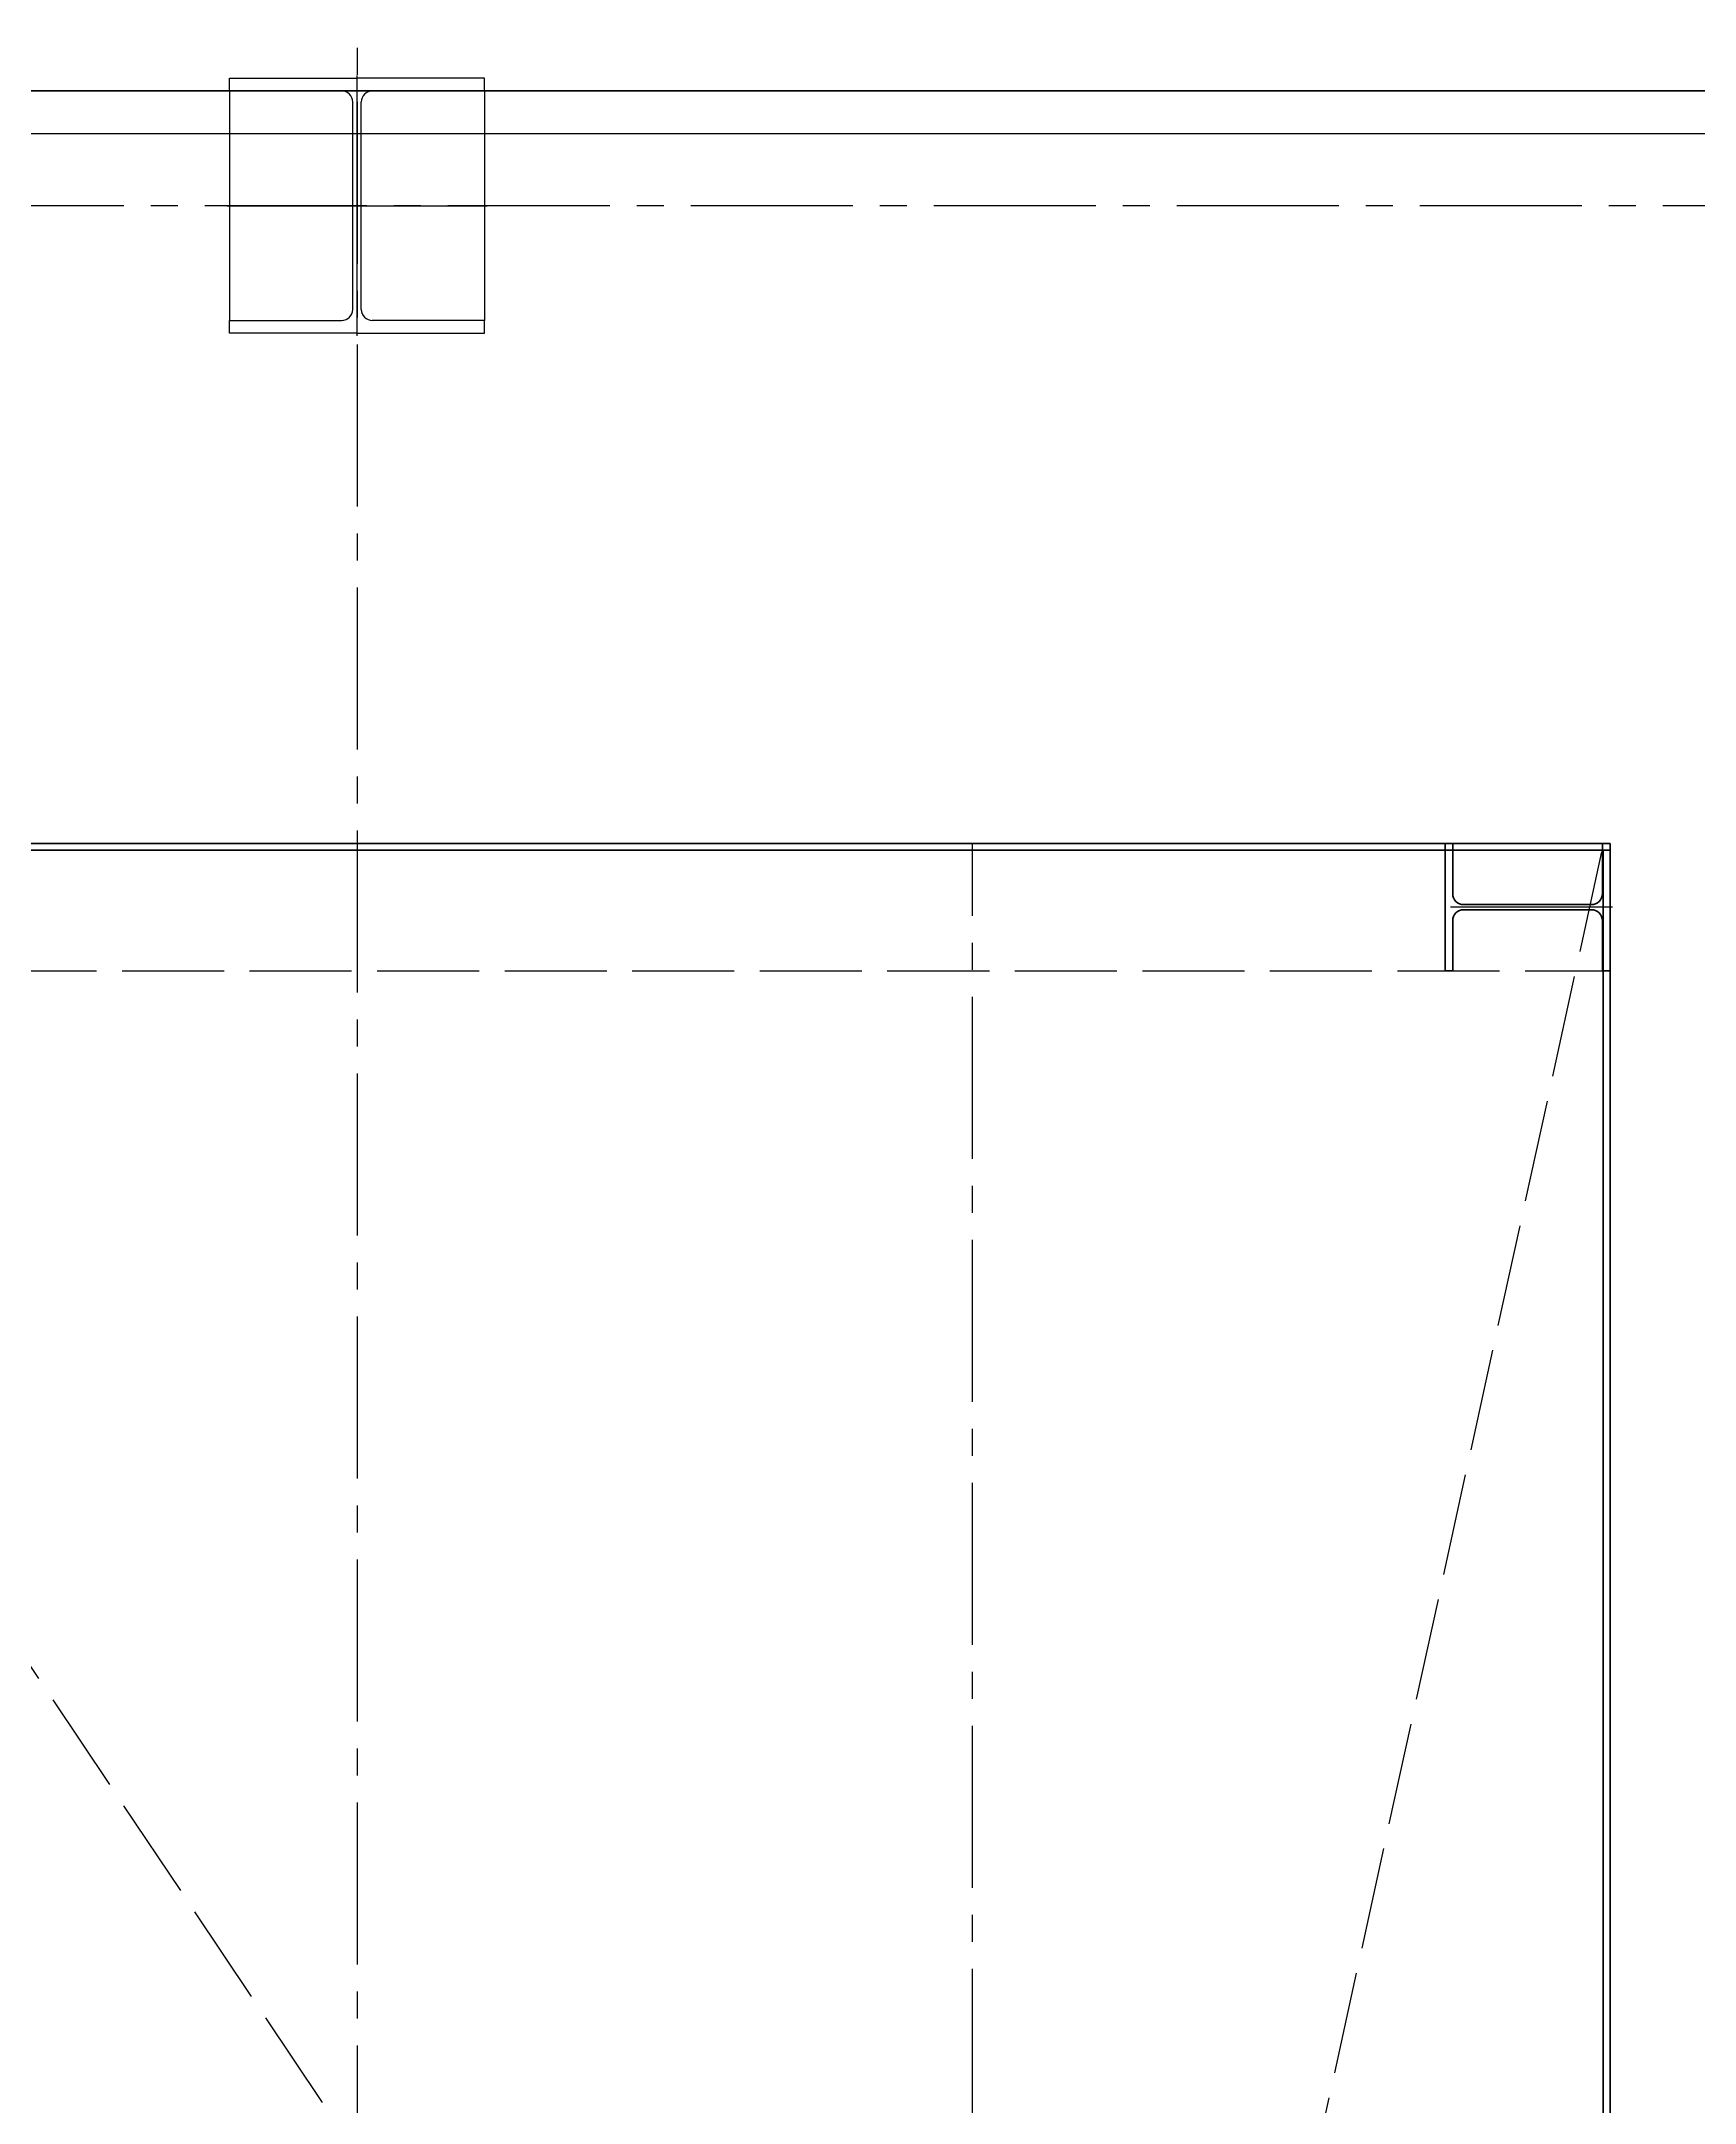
# Model space of a CAD drawing. Header units: millimetres. Extents: x 163705 to 1616509, y 81827 to 302547.
# Drawn here: x 185256 to 187201, y 151328 to 153753 of the extents above; entities that cross this region are included whole.
import ezdxf

# ---------------------------------------------------------------- set-up
doc = ezdxf.new("R2010")
doc.units = ezdxf.units.MM
doc.header["$LTSCALE"] = 10
doc.linetypes.add('ACAD_ISO02W100', pattern=[15, 12, -3])
doc.linetypes.add('CENTER2', pattern=[28.575, 19.05, -3.175, 3.175, -3.175])
for name, color, linetype, lineweight in [('1-中心线', 1, 'CENTER2', 0), ('1-护栏', 4, 'Continuous', 18), ('1-虚线', 8, 'ACAD_ISO02W100', 0), ('1-钢构', 6, 'Continuous', 0)]:
    doc.layers.add(name, color=color, linetype=linetype, lineweight=lineweight)
doc.styles.get("Standard").update_dxf_attribs({"font": 'arial.ttf'})

# ---------------------------------------------------------------- blocks, each defined once
blk = doc.blocks.new('G$C2B9B74B2')
for p, q in [((3, 288), (3, 303)), ((3, 303), (153, 303)), ((153, 0), (153, 306)), ((303, 303), (153, 303)), ((303, 288), (303, 303)), ((135, 288), (3, 288)), ((3, 288), (3, 18)), ((148, 31), (148, 275)), ((158, 31), (158, 275)), ((171, 288), (303, 288)), ((303, 288), (303, 18)), ((0, 153), (306, 153)), ((3, 3), (3, 18)), ((3, 18), (135, 18)), ((153, 3), (3, 3)), ((153, 3), (303, 3)), ((303, 18), (171, 18)), ((303, 3), (303, 18))]:
    blk.add_line(p, q)
for centre, start, end in [((135, 275), 0, 90), ((171, 275), 90, 180), ((135, 31), 270, 0), ((171, 31), 180, 270)]:
    blk.add_arc(centre, 13, start, end)
blk.add_text('HC_SUPERPART', height=0.001).set_placement((153, 3))
blk = doc.blocks.new('*X63')
for p, q in [((-75, 185), (-75, 194)), ((-75, 194), (0, 194)), ((75, 194), (0, 194)), ((75, 185), (75, 194)), ((-16, 185), (-75, 185)), ((-3, 22), (-3, 172)), ((3, 22), (3, 172)), ((16, 185), (75, 185)), ((-75, 0), (-75, 9)), ((-75, 9), (-16, 9)), ((0, 0), (-75, 0)), ((0, 0), (75, 0)), ((75, 9), (16, 9)), ((75, 0), (75, 9))]:
    blk.add_line(p, q)
for centre, start, end in [((-16, 172), 0, 90), ((16, 172), 90, 180), ((-16, 22), 270, 0), ((16, 22), 180, 270)]:
    blk.add_arc(centre, 13, start, end)
at = {"layer": '1-中心线'}
blk.add_line((0, -3), (0, 197), dxfattribs=at)
blk = doc.blocks.new('A$Cd20bb01c')
for p, q in [((2626.7, 9903), (126.7, 9903)), ((2626.7, 9895), (126.7, 9895)), ((2618.7, 9895), (2618.7, 6111)), ((2626.7, 9903), (2626.7, 6103))]:
    blk.add_line(p, q)
blk.add_lwpolyline([(4803, 10788), (9253, 10788), (9253, 18), (0, 18), (0, 10788), (3803, 10788)])
at = {"layer": '1-中心线'}
blk.add_line((1876.7, 6103), (1876.7, 9903), dxfattribs=at)
at = {"layer": '1-护栏'}
blk.add_lwpolyline([(7641.2, 10856), (4753, 10856), (4753, 10738), (9203, 10738), (9203, 68), (47, 68), (47, 10738), (3853, 10738), (3853, 11556), (7641.2, 11556)], dxfattribs=at)
at = {"layer": '1-虚线'}
for p, q in [((127.7, 9893), (1626.7, 7653)), ((2616.7, 9893), (2126.7, 7653)), ((126.7, 9753), (2626.7, 9753))]:
    blk.add_line(p, q, dxfattribs=at)
at = {"rotation": 89.9999999999867}
blk.add_blockref('*X63', (2626.7, 9828), dxfattribs=at)
at = {"layer": '1-钢构'}
blk.add_blockref('G$C2B9B74B2', (1000, 10500), dxfattribs=at)

msp = doc.modelspace()

# ---------------------------------------------------------------- linework, layer by layer
at = {"layer": '1-中心线'}
for p, q in [((185627.833, 155110.726), (185627.833, 141059.499)), ((209928.183, 153559.632), (183311.682, 153559.632))]:
    msp.add_line(p, q, dxfattribs=at)

# ---------------------------------------------------------------- block references
msp.add_blockref('A$Cd20bb01c', (184474.833, 142906.632))

doc.saveas('drawing.dxf')
